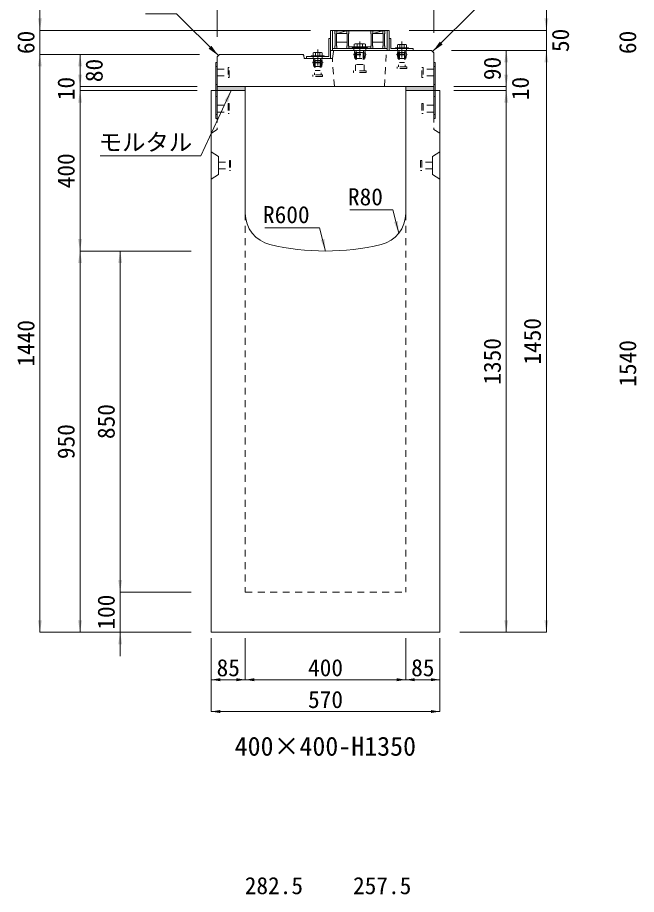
# Model space of a CAD drawing. Units: millimetres at full size. Extents: x -1934 to 78146, y -143454 to -112471.
# Drawn here: x 55884 to 57427, y -134389 to -132204 of the extents above; entities that cross this region are included whole.
import ezdxf
from ezdxf.enums import TextEntityAlignment as Align

# ---------------------------------------------------------------- set-up
doc = ezdxf.new("R2010")
doc.units = ezdxf.units.MM
doc.header["$LTSCALE"] = 23
for name, pattern in [('CHAIN', [18.5, 12, -1.5, 3.5, -1.5]), ('USER2', [1.35, 0.75, -0.6]), ('USER3', [1.35, 0.75, -0.6])]:
    doc.linetypes.add(name, pattern=pattern)
for name, color, linetype, lineweight in [('0_2', 7, 'Continuous', 13), ('インサート', 92, 'USER2', 9), ('グレーチング', 7, 'Continuous', 9), ('ジョイント', 7, 'Continuous', 5), ('モルタル', 7, 'Continuous', 13), ('作業エリア', 11, 'Continuous', 13), ('受枠', 3, 'Continuous', 13), ('寸法線', 7, 'Continuous', 13), ('引出線', 4, 'Continuous', 13), ('本体', 2, 'Continuous', 13), ('ｲﾝｻｰﾄ', 3, 'USER3', 5)]:
    doc.layers.add(name, color=color, linetype=linetype, lineweight=lineweight)
doc.layers.add('ハッチング_モルタル', color=30, linetype='Continuous')
doc.styles.add('ＭＳ ゴシック', font='')
doc.styles.get('ＭＳ ゴシック').set_extended_font_data('MS Gothic')

# ---------------------------------------------------------------- blocks, each defined once
blk = doc.blocks.new('filled_arrow')
at = {"color": 0, "linetype": 'Continuous', "lineweight": -2}
blk.add_solid([(7.5, 1.25), (0, 0), (7.5, -1.25)], dxfattribs=at)

msp = doc.modelspace()

# ---------------------------------------------------------------- hatches: boundary and pattern name
at = {"layer": 'ハッチング_モルタル'}
for points in [[(56452.11, -132385.71), (56452.11, -132375.71), (56382.11, -132375.71), (56382.11, -132385.71)], [(56922.11, -132385.71), (56922.11, -132375.71), (56852.11, -132375.71), (56852.11, -132385.71)]]:
    msp.add_hatch(color=256, dxfattribs=at).paths.add_polyline_path(points)

# ---------------------------------------------------------------- linework, layer by layer
at = {"layer": 'インサート', "linetype": 'Continuous', "lineweight": 13}
for p, q in [((56725.62, -132268.91), (56723.76, -132269.76)), ((56723.76, -132269.76), (56723.76, -132278.91)), ((56749.61, -132268.91), (56725.62, -132268.91)), ((56749.61, -132268.91), (56751.46, -132269.76)), ((56751.46, -132269.76), (56751.46, -132278.91)), ((56833.13, -132270.91), (56831.66, -132271.76)), ((56831.66, -132271.76), (56831.66, -132278.91)), ((56833.13, -132270.91), (56852.1, -132270.91)), ((56852.1, -132270.91), (56853.56, -132271.76)), ((56853.56, -132271.76), (56853.56, -132278.91)), ((56623.13, -132290.91), (56621.66, -132291.76)), ((56621.66, -132291.76), (56621.66, -132298.91)), ((56623.13, -132290.91), (56642.1, -132290.91)), ((56642.1, -132290.91), (56643.56, -132291.76)), ((56643.56, -132291.76), (56643.56, -132298.91)), ((56751.46, -132278.91), (56723.76, -132278.91)), ((56831.66, -132278.91), (56853.56, -132278.91)), ((56621.66, -132298.91), (56643.56, -132298.91))]:
    msp.add_line(p, q, dxfattribs=at)
at = {"layer": 'インサート', "linetype": 'Continuous', "lineweight": 5}
for p, q in [((56730.69, -132269.76), (56730.69, -132278.91)), ((56744.54, -132269.76), (56744.54, -132278.91)), ((56837.14, -132271.76), (56837.14, -132278.91)), ((56848.09, -132271.76), (56848.09, -132278.91)), ((56627.14, -132291.76), (56627.14, -132298.91)), ((56638.09, -132291.76), (56638.09, -132298.91))]:
    msp.add_line(p, q, dxfattribs=at)
at = {"layer": 'インサート', "linetype": 'Continuous'}
for p, q in [((56756.61, -132278.91), (56718.61, -132278.91)), ((56718.61, -132278.91), (56718.61, -132281.21)), ((56756.61, -132281.21), (56718.61, -132281.21)), ((56756.61, -132278.91), (56756.61, -132281.21)), ((56826.61, -132278.91), (56858.61, -132278.91)), ((56826.61, -132278.91), (56826.61, -132281.21)), ((56826.61, -132281.21), (56858.61, -132281.21)), ((56858.61, -132278.91), (56858.61, -132281.21)), ((56616.61, -132298.91), (56648.61, -132298.91)), ((56616.61, -132298.91), (56616.61, -132301.21)), ((56616.61, -132301.21), (56648.61, -132301.21)), ((56648.61, -132298.91), (56648.61, -132301.21))]:
    msp.add_line(p, q, dxfattribs=at)
at = {"layer": 'インサート'}
for p, q in [((56723.86, -132294.96), (56725.11, -132285.71)), ((56725.11, -132285.71), (56750.11, -132285.71)), ((56726.71, -132290.71), (56748.51, -132290.71)), ((56726.71, -132290.71), (56726.71, -132336.21)), ((56728.16, -132285.71), (56728.16, -132290.71)), ((56728.61, -132278.91), (56728.61, -132281.21)), ((56729.61, -132290.71), (56729.61, -132320.71)), ((56745.61, -132290.71), (56745.61, -132320.71)), ((56746.61, -132278.91), (56746.61, -132281.21)), ((56747.06, -132285.71), (56747.06, -132290.71)), ((56748.51, -132290.71), (56748.51, -132336.21)), ((56751.36, -132294.96), (56750.11, -132285.71)), ((56831.36, -132294.96), (56832.61, -132285.71)), ((56832.61, -132285.71), (56852.61, -132285.71)), ((56834.36, -132290.71), (56850.86, -132290.71)), ((56834.36, -132290.71), (56834.36, -132326.71)), ((56835.49, -132285.71), (56835.49, -132290.71)), ((56835.61, -132278.91), (56835.61, -132281.21)), ((56836.61, -132290.71), (56836.61, -132315.71)), ((56848.61, -132290.71), (56848.61, -132315.71)), ((56849.61, -132278.91), (56849.61, -132281.21)), ((56849.74, -132285.71), (56849.74, -132290.71)), ((56850.86, -132290.71), (56850.86, -132326.71)), ((56853.86, -132294.96), (56852.61, -132285.71)), ((56620.11, -132314.96), (56645.11, -132314.96)), ((56620.11, -132314.96), (56620.11, -132316.46)), ((56621.36, -132314.96), (56622.61, -132305.71)), ((56622.61, -132305.71), (56642.61, -132305.71)), ((56624.36, -132310.71), (56640.86, -132310.71)), ((56624.36, -132310.71), (56624.36, -132346.71)), ((56625.49, -132305.71), (56625.49, -132310.71)), ((56625.61, -132298.91), (56625.61, -132301.21)), ((56626.61, -132310.71), (56626.61, -132335.71)), ((56638.61, -132310.71), (56638.61, -132335.71)), ((56639.61, -132298.91), (56639.61, -132301.21)), ((56639.74, -132305.71), (56639.74, -132310.71)), ((56640.86, -132310.71), (56640.86, -132346.71)), ((56643.86, -132314.96), (56642.61, -132305.71)), ((56645.11, -132314.96), (56645.11, -132316.46)), ((56722.61, -132294.96), (56752.61, -132294.96)), ((56722.61, -132294.96), (56722.61, -132296.46)), ((56722.61, -132296.46), (56752.61, -132296.46)), ((56723.86, -132296.46), (56725.11, -132305.71)), ((56725.11, -132305.71), (56750.11, -132305.71)), ((56751.36, -132296.46), (56750.11, -132305.71)), ((56752.61, -132294.96), (56752.61, -132296.46)), ((56830.11, -132294.96), (56855.11, -132294.96)), ((56830.11, -132294.96), (56830.11, -132296.46)), ((56830.11, -132296.46), (56855.11, -132296.46)), ((56831.36, -132296.46), (56832.61, -132305.71)), ((56832.61, -132305.71), (56852.61, -132305.71)), ((56853.86, -132296.46), (56852.61, -132305.71)), ((56855.11, -132294.96), (56855.11, -132296.46)), ((56382.11, -132332.21), (56409.11, -132332.21)), ((56382.11, -132332.21), (56382.11, -132349.21)), ((56412.11, -132328.21), (56409.11, -132328.21)), ((56409.11, -132328.21), (56409.11, -132353.21)), ((56412.11, -132353.21), (56412.11, -132328.21)), ((56620.11, -132316.46), (56645.11, -132316.46)), ((56621.36, -132316.46), (56622.61, -132325.71)), ((56622.61, -132325.71), (56642.61, -132325.71)), ((56626.61, -132335.71), (56638.61, -132335.71)), ((56643.86, -132316.46), (56642.61, -132325.71)), ((56721.61, -132340.71), (56721.61, -132336.21)), ((56753.61, -132336.21), (56721.61, -132336.21)), ((56729.61, -132320.71), (56745.61, -132320.71)), ((56753.61, -132336.21), (56753.61, -132340.71)), ((56830.61, -132330.71), (56830.61, -132326.71)), ((56854.61, -132326.71), (56830.61, -132326.71)), ((56854.61, -132330.71), (56830.61, -132330.71)), ((56836.61, -132315.71), (56848.61, -132315.71)), ((56854.61, -132326.71), (56854.61, -132330.71)), ((56892.11, -132328.21), (56895.11, -132328.21)), ((56892.11, -132353.21), (56892.11, -132328.21)), ((56895.11, -132328.21), (56895.11, -132353.21)), ((56922.11, -132332.21), (56895.11, -132332.21)), ((56922.11, -132332.21), (56922.11, -132349.21)), ((56382.11, -132349.21), (56409.11, -132349.21)), ((56409.11, -132353.21), (56412.11, -132353.21)), ((56620.61, -132350.71), (56620.61, -132346.71)), ((56644.61, -132346.71), (56620.61, -132346.71)), ((56644.61, -132350.71), (56620.61, -132350.71)), ((56644.61, -132346.71), (56644.61, -132350.71)), ((56753.61, -132340.71), (56721.61, -132340.71)), ((56895.11, -132353.21), (56892.11, -132353.21)), ((56922.11, -132349.21), (56895.11, -132349.21))]:
    msp.add_line(p, q, dxfattribs=at)
at = {"layer": 'インサート', "linetype": 'Continuous', "lineweight": 5}
for centre, radius, start, end in [((56727.23, -132276.42), 7.5, 62.50883, 117.49117), ((56737.61, -132297.65), 28.73, 76.05376, 103.94624), ((56748, -132276.42), 7.5, 62.50883, 117.49117), ((56834.4, -132275.76), 4.85, 55.61575, 124.38425), ((56842.61, -132289.03), 18.12, 72.41205, 107.58795), ((56850.83, -132275.76), 4.85, 55.61575, 124.38425), ((56624.4, -132295.76), 4.85, 55.61575, 124.38425), ((56632.61, -132309.03), 18.12, 72.41205, 107.58795), ((56640.83, -132295.76), 4.85, 55.61575, 124.38425)]:
    msp.add_arc(centre, radius, start, end, dxfattribs=at)
at = {"layer": 'グレーチング'}
for p, q in [((56675.11, -132237.21), (56675.11, -132243.21)), ((56675.11, -132237.21), (56800.11, -132237.21)), ((56675.11, -132243.21), (56676.11, -132244.21)), ((56676.11, -132244.21), (56676.11, -132274.21)), ((56680.11, -132243.21), (56679.11, -132244.21)), ((56679.11, -132244.21), (56679.11, -132274.21)), ((56680.11, -132237.21), (56680.11, -132243.21)), ((56680.11, -132243.21), (56705.11, -132237.21)), ((56680.11, -132243.21), (56705.11, -132243.21)), ((56705.11, -132237.21), (56705.11, -132243.21)), ((56705.11, -132243.21), (56706.11, -132244.21)), ((56706.11, -132244.21), (56706.11, -132274.21)), ((56710.11, -132243.21), (56709.11, -132244.21)), ((56709.11, -132244.21), (56709.11, -132274.21)), ((56710.11, -132237.21), (56710.11, -132243.21)), ((56765.11, -132237.21), (56765.11, -132243.21)), ((56765.11, -132243.21), (56766.11, -132244.21)), ((56766.11, -132244.21), (56766.11, -132274.21)), ((56770.11, -132243.21), (56769.11, -132244.21)), ((56769.11, -132244.21), (56769.11, -132274.21)), ((56770.11, -132243.21), (56795.11, -132237.21)), ((56770.11, -132237.21), (56770.11, -132243.21)), ((56770.11, -132243.21), (56795.11, -132243.21)), ((56795.11, -132237.21), (56795.11, -132243.21)), ((56795.11, -132243.21), (56796.11, -132244.21)), ((56796.11, -132244.21), (56796.11, -132274.21)), ((56800.11, -132243.21), (56799.11, -132244.21)), ((56799.11, -132244.21), (56799.11, -132274.21)), ((56800.11, -132237.21), (56800.11, -132243.21)), ((56706.11, -132265.21), (56679.11, -132265.21)), ((56796.11, -132265.21), (56769.11, -132265.21)), ((56675.11, -132275.21), (56676.11, -132274.21)), ((56675.11, -132281.21), (56675.11, -132275.21)), ((56675.11, -132281.21), (56680.11, -132281.21)), ((56680.11, -132275.21), (56679.11, -132274.21)), ((56680.11, -132281.21), (56680.11, -132275.21)), ((56705.11, -132275.21), (56706.11, -132274.21)), ((56705.11, -132281.21), (56705.11, -132275.21)), ((56705.11, -132281.21), (56710.11, -132281.21)), ((56710.11, -132275.21), (56709.11, -132274.21)), ((56710.11, -132281.21), (56710.11, -132275.21)), ((56765.11, -132276.71), (56710.11, -132276.71)), ((56765.11, -132275.21), (56766.11, -132274.21)), ((56765.11, -132281.21), (56765.11, -132275.21)), ((56765.11, -132281.21), (56770.11, -132281.21)), ((56770.11, -132275.21), (56769.11, -132274.21)), ((56770.11, -132281.21), (56770.11, -132275.21)), ((56795.11, -132275.21), (56796.11, -132274.21)), ((56795.11, -132281.21), (56795.11, -132275.21)), ((56795.11, -132281.21), (56800.11, -132281.21)), ((56800.11, -132275.21), (56799.11, -132274.21)), ((56800.11, -132281.21), (56800.11, -132275.21))]:
    msp.add_line(p, q, dxfattribs=at)
at = {"layer": 'ジョイント'}
for p, q in [((56378.91, -132315.71), (56382.11, -132315.71)), ((56378.91, -132315.71), (56378.91, -132455.71)), ((56382.11, -132315.71), (56382.11, -132455.71)), ((56922.11, -132315.71), (56925.31, -132315.71)), ((56922.11, -132315.71), (56922.11, -132455.71)), ((56925.31, -132315.71), (56925.31, -132455.71)), ((56378.91, -132455.71), (56382.11, -132455.71)), ((56922.11, -132455.71), (56925.31, -132455.71))]:
    msp.add_line(p, q, dxfattribs=at)
at = {"layer": 'ジョイント', "linetype": 'USER2'}
for p, q in [((56378.91, -132325.71), (56382.11, -132325.71)), ((56922.11, -132325.71), (56925.31, -132325.71)), ((56378.91, -132370.71), (56382.11, -132370.71)), ((56922.11, -132370.71), (56925.31, -132370.71)), ((56378.91, -132400.71), (56382.11, -132400.71)), ((56922.11, -132400.71), (56925.31, -132400.71)), ((56378.91, -132445.71), (56382.11, -132445.71)), ((56922.11, -132445.71), (56925.31, -132445.71))]:
    msp.add_line(p, q, dxfattribs=at)
at = {"layer": 'モルタル'}
for points in [[(56382.11, -132375.71), (56452.11, -132375.71), (56452.11, -132385.71), (56382.11, -132385.71)], [(56922.11, -132375.71), (56852.11, -132375.71), (56852.11, -132385.71), (56922.11, -132385.71)]]:
    msp.add_lwpolyline(points, close=True, dxfattribs=at)
at = {"layer": '作業エリア'}
for p, q in [((56672.11, -132285.71), (56671.73, -132288.27)), ((56674.7, -132285.71), (56672.11, -132285.71)), ((56594.65, -132295.71), (56597.11, -132295.71)), ((56597.11, -132295.71), (56597.6, -132298.13))]:
    msp.add_line(p, q, dxfattribs=at)
at = {"layer": '受枠'}
for p, q in [((56664.61, -132235.71), (56810.61, -132235.71)), ((56664.61, -132235.71), (56664.61, -132285.71)), ((56669.11, -132235.71), (56669.11, -132285.71)), ((56806.11, -132235.71), (56806.11, -132285.71)), ((56810.61, -132235.71), (56810.61, -132285.71)), ((56660.11, -132301.21), (56660.11, -132255.71)), ((56660.11, -132255.71), (56664.61, -132255.71)), ((56664.61, -132255.71), (56664.61, -132305.71)), ((56815.11, -132255.71), (56810.61, -132255.71)), ((56815.11, -132281.21), (56815.11, -132255.71)), ((56664.61, -132285.71), (56810.61, -132285.71)), ((56669.11, -132281.21), (56806.11, -132281.21)), ((56810.61, -132285.71), (56870.61, -132285.71)), ((56870.61, -132281.21), (56815.11, -132281.21)), ((56870.61, -132285.71), (56870.61, -132281.21)), ((56604.61, -132305.71), (56604.61, -132301.21)), ((56604.61, -132301.21), (56660.11, -132301.21)), ((56664.61, -132305.71), (56604.61, -132305.71))]:
    msp.add_line(p, q, dxfattribs=at)
at = {"layer": '受枠', "linetype": 'CHAIN'}
for p, q in [((56737.61, -132263.46), (56737.61, -132303.46)), ((56842.61, -132263.46), (56842.61, -132303.46)), ((56632.61, -132283.46), (56632.61, -132323.46))]:
    msp.add_line(p, q, dxfattribs=at)
at = {"layer": '受枠', "linetype": 'USER2'}
for p, q in [((56722.61, -132281.21), (56722.61, -132285.71)), ((56752.61, -132281.21), (56752.61, -132285.71)), ((56831.61, -132281.21), (56831.61, -132285.71)), ((56853.61, -132281.21), (56853.61, -132285.71)), ((56621.61, -132301.21), (56621.61, -132305.71)), ((56643.61, -132301.21), (56643.61, -132305.71))]:
    msp.add_line(p, q, dxfattribs=at)
at = {"layer": '寸法線'}
for p, q in [((56382.11, -132251.71), (56382.11, -132018.29)), ((56922.11, -132241.71), (56922.11, -132018.29)), ((56922.11, -132241.71), (56922.11, -132095.52)), ((55940.14, -132355.71), (55940.14, -132175.71)), ((57202.6, -132345.71), (57202.6, -132175.71)), ((56614.61, -132235.71), (55940.14, -132235.71)), ((56860.61, -132235.71), (57202.6, -132235.71)), ((56966.11, -132285.71), (57102.6, -132285.71)), ((56966.11, -132285.71), (57202.6, -132285.71)), ((56966.11, -132285.71), (57202.6, -132285.71)), ((57102.6, -132375.71), (57102.6, -132285.71)), ((57202.6, -133735.71), (57202.6, -132285.71)), ((56338.11, -132295.71), (55940.14, -132295.71)), ((55940.14, -132295.71), (55940.14, -133735.71)), ((56338.11, -132295.71), (55940.14, -132295.71)), ((56040.14, -132375.71), (56040.14, -132295.71)), ((56338.11, -132295.71), (56040.14, -132295.71)), ((56040.14, -132315.71), (56040.14, -132445.71)), ((57102.6, -132315.71), (57102.6, -132445.71)), ((56332.11, -132375.71), (56040.14, -132375.71)), ((56332.11, -132375.71), (56040.14, -132375.71)), ((56972.11, -132375.71), (57102.6, -132375.71)), ((56972.11, -132375.71), (57102.6, -132375.71)), ((56040.14, -132385.71), (56040.14, -132785.72)), ((56332.11, -132385.71), (56040.14, -132385.71)), ((56317.11, -132385.71), (56040.14, -132385.71)), ((56972.11, -132385.71), (57102.6, -132385.71)), ((56972.11, -132385.71), (57102.6, -132385.71)), ((57102.6, -133735.71), (57102.6, -132385.71)), ((56040.14, -133735.71), (56040.14, -132785.72)), ((56317.11, -132785.72), (56040.14, -132785.72)), ((56317.11, -132785.72), (56040.14, -132785.72)), ((56140.14, -132785.72), (56140.14, -133635.71)), ((56317.11, -132785.72), (56140.14, -132785.72)), ((56140.14, -133575.71), (56140.14, -133795.71)), ((56317.11, -133635.71), (56140.14, -133635.71)), ((56317.11, -133635.71), (56140.14, -133635.71)), ((56317.11, -133735.71), (55940.14, -133735.71)), ((56317.11, -133735.71), (56040.14, -133735.71)), ((56317.11, -133735.71), (56140.14, -133735.71)), ((56987.11, -133735.71), (57102.6, -133735.71)), ((56987.11, -133735.71), (57202.6, -133735.71))]:
    msp.add_line(p, q, dxfattribs=at)
at = {"layer": '寸法線', "lineweight": 9}
for p, q in [((56367.11, -133750.71), (56367.11, -133854.1)), ((56367.11, -133750.71), (56367.11, -133933.39)), ((56452.11, -133750.71), (56452.11, -133854.1)), ((56452.11, -133750.71), (56452.11, -133854.1)), ((56852.11, -133750.71), (56852.11, -133854.1)), ((56852.11, -133750.71), (56852.11, -133854.1)), ((56937.11, -133750.71), (56937.11, -133854.1)), ((56937.11, -133750.71), (56937.11, -133933.39)), ((56367.11, -133854.1), (56452.11, -133854.1)), ((56452.11, -133854.1), (56852.11, -133854.1)), ((56852.11, -133854.1), (56937.11, -133854.1)), ((56367.11, -133933.39), (56937.11, -133933.39))]:
    msp.add_line(p, q, dxfattribs=at)
at = {"layer": '引出線'}
for points in [[(56919.11, -132288.71), (57032.49, -132175.34), (57110.49, -132175.34)], [(56385.11, -132298.71), (56280.95, -132194.55), (56202.95, -132194.55)], [(56417.11, -132385.71), (56341.17, -132548.57), (56090.26, -132548.57)], [(56834.87, -132741.29), (56820.16, -132683.09), (56712.47, -132683.09)], [(56652.12, -132785.72), (56637.41, -132727.51), (56500.48, -132727.51)]]:
    msp.add_lwpolyline(points, dxfattribs=at)
at = {"layer": '本体'}
for p, q in [((56671.73, -132288.27), (56669.11, -132305.71)), ((56674.7, -132285.71), (56916.11, -132285.71)), ((56916.11, -132285.71), (56922.11, -132291.71)), ((56922.11, -132291.71), (56922.11, -132385.71)), ((56382.11, -132301.71), (56388.11, -132295.71)), ((56382.11, -132301.71), (56382.11, -132385.71)), ((56388.11, -132295.71), (56594.65, -132295.71)), ((56597.6, -132298.13), (56599.11, -132305.71)), ((56599.11, -132305.71), (56669.11, -132305.71)), ((56382.11, -132375.71), (56922.11, -132375.71)), ((56382.11, -132385.71), (56452.11, -132385.71)), ((56852.11, -132385.71), (56922.11, -132385.71))]:
    msp.add_line(p, q, dxfattribs=at)
at = {"layer": '本体', "linetype": 'USER2', "lineweight": 15}
for p, q in [((56799.11, -132375.71), (56804.11, -132285.71)), ((56674.11, -132375.71), (56669.11, -132305.71))]:
    msp.add_line(p, q, dxfattribs=at)
at = {"layer": '本体', "lineweight": 20}
for p, q in [((56367.11, -133735.71), (56367.11, -132385.71)), ((56452.11, -132385.71), (56367.11, -132385.71)), ((56452.11, -132691.68), (56452.11, -132385.71)), ((56852.11, -132691.68), (56852.11, -132385.71)), ((56937.11, -132385.71), (56852.11, -132385.71)), ((56922.11, -132385.71), (56852.11, -132385.71)), ((56937.11, -133735.71), (56937.11, -132385.71)), ((56367.11, -133735.71), (56937.11, -133735.71))]:
    msp.add_line(p, q, dxfattribs=at)
at = {"layer": '本体', "linetype": 'USER3', "lineweight": 9}
for p, q in [((56382.11, -132385.71), (56382.11, -132482.71)), ((56922.11, -132385.71), (56922.11, -132482.71)), ((56382.11, -132482.71), (56367.11, -132492.21)), ((56922.11, -132482.71), (56937.11, -132492.21)), ((56452.11, -132691.68), (56452.11, -133635.71)), ((56852.11, -132691.68), (56852.11, -133635.71)), ((56452.11, -133635.71), (56852.11, -133635.71))]:
    msp.add_line(p, q, dxfattribs=at)
at = {"layer": '本体', "lineweight": 9}
for p, q in [((56367.11, -132538.72), (56385.31, -132550.22)), ((56385.31, -132550.22), (56385.31, -132595.21)), ((56937.11, -132538.72), (56918.91, -132550.22)), ((56918.91, -132550.22), (56918.91, -132595.21)), ((56367.11, -132606.71), (56385.31, -132595.21)), ((56937.11, -132606.71), (56918.91, -132595.21))]:
    msp.add_line(p, q, dxfattribs=at)
at = {"layer": '本体'}
for centre, start, end in [((56674.7, -132288.71), 90, 171.46923), ((56594.65, -132298.71), 11.30993, 90)]:
    msp.add_arc(centre, 3, start, end, dxfattribs=at)
at = {"layer": '本体', "lineweight": 20}
for centre, radius, start, end in [((56532.11, -132691.68), 80, 180, 256.6576), ((56772.11, -132691.68), 80, 283.34225, 0), ((56652.12, -132185.72), 600, 256.6576, 283.34225)]:
    msp.add_arc(centre, radius, start, end, dxfattribs=at)
at = {"layer": 'ｲﾝｻｰﾄ'}
for p, q in [((56382.11, -132422.21), (56409.11, -132422.21)), ((56409.11, -132418.22), (56412.11, -132418.22)), ((56409.11, -132418.22), (56409.11, -132443.21)), ((56412.11, -132418.22), (56412.11, -132443.21)), ((56892.11, -132418.22), (56892.11, -132443.21)), ((56895.12, -132418.22), (56892.11, -132418.22)), ((56895.12, -132418.22), (56895.12, -132443.21)), ((56922.12, -132422.21), (56895.12, -132422.21)), ((56382.11, -132439.22), (56409.11, -132439.22)), ((56409.11, -132443.21), (56412.11, -132443.21)), ((56895.12, -132443.21), (56892.11, -132443.21)), ((56922.12, -132439.22), (56895.12, -132439.22)), ((56385.31, -132564.21), (56412.31, -132564.21)), ((56385.31, -132564.21), (56385.31, -132581.22)), ((56412.31, -132560.22), (56412.31, -132585.21)), ((56412.31, -132560.22), (56415.32, -132560.22)), ((56415.32, -132560.22), (56415.32, -132585.21)), ((56891.91, -132560.22), (56888.91, -132560.22)), ((56888.91, -132560.22), (56888.91, -132585.21)), ((56891.91, -132560.22), (56891.91, -132585.21)), ((56918.91, -132564.21), (56891.91, -132564.21)), ((56918.91, -132564.21), (56918.91, -132581.22)), ((56385.31, -132581.22), (56412.31, -132581.22)), ((56412.31, -132585.21), (56415.32, -132585.21)), ((56891.91, -132585.21), (56888.91, -132585.21)), ((56918.91, -132581.22), (56891.91, -132581.22))]:
    msp.add_line(p, q, dxfattribs=at)

# ---------------------------------------------------------------- block references
at = {"layer": '寸法線', "xscale": 4, "yscale": 4}
for p, rotation in [((55940.14, -132235.71), 90), ((57202.6, -132235.71), 90), ((57102.6, -132285.71), 270), ((57202.6, -132285.71), 270), ((57202.6, -132285.71), 270), ((55940.14, -132295.71), 270), ((55940.14, -132295.71), 270), ((56040.14, -132295.71), 270), ((56040.14, -132375.71), 90), ((56040.14, -132375.71), 90), ((57102.6, -132375.71), 90), ((57102.6, -132375.71), 90), ((56040.14, -132385.71), 270), ((56040.14, -132385.71), 270), ((57102.6, -132385.71), 270), ((57102.6, -132385.71), 270), ((56040.14, -132785.72), 90), ((56040.14, -132785.72), 270), ((56140.14, -132785.72), 270), ((56140.14, -133635.71), 90), ((56140.14, -133635.71), 90), ((55940.14, -133735.71), 90), ((56040.14, -133735.71), 90), ((57102.6, -133735.71), 90), ((57202.6, -133735.71), 90), ((56140.14, -133735.71), 270)]:
    msp.add_blockref('filled_arrow', p, dxfattribs=dict(at, rotation=rotation))
at = {"layer": '寸法線', "lineweight": 9, "xscale": 3, "yscale": 3}
for p in [(56367.11, -133854.1), (56452.11, -133854.1), (56852.11, -133854.1), (56367.11, -133933.39)]:
    msp.add_blockref('filled_arrow', p, dxfattribs=at)
at = {"layer": '寸法線', "lineweight": 9, "xscale": 3, "yscale": 3, "rotation": 180}
for p in [(56452.11, -133854.1), (56852.11, -133854.1), (56937.11, -133854.1), (56937.11, -133933.39)]:
    msp.add_blockref('filled_arrow', p, dxfattribs=at)
at = {"layer": '引出線', "xscale": 4, "yscale": 4}
for p, rotation in [((56919.11, -132288.71), 45), ((56385.11, -132298.71), 135), ((56417.11, -132385.71), 245), ((56834.87, -132741.29), 104.2), ((56652.12, -132785.72), 104.2)]:
    msp.add_blockref('filled_arrow', p, dxfattribs=dict(at, rotation=rotation))

# ---------------------------------------------------------------- texts
at = {"layer": '0_2', "style": 'ＭＳ ゴシック'}
msp.add_text('400×400-H1350', height=47.47, dxfattribs=at).set_placement((56651.63, -134019.86), align=Align.MIDDLE_CENTER)
at = {"layer": '寸法線', "style": 'ＭＳ ゴシック'}
for s, p in [('60', (55905.14, -132265.71)), ('50', (57237.6, -132260.71)), ('60', (57405.14, -132265.71)), ('80', (56075.14, -132335.71)), ('90', (57067.6, -132330.71)), ('10', (56005.14, -132380.71)), ('10', (57137.6, -132380.71)), ('400', (56005.14, -132585.72)), ('1440', (55905.14, -133015.71)), ('1450', (57167.6, -133010.71)), ('1350', (57067.6, -133060.71)), ('1540', (57405.14, -133065.71)), ('850', (56105.14, -133210.71)), ('950', (56005.14, -133260.71)), ('100', (56105.14, -133685.71))]:
    msp.add_text(s, height=42.72, rotation=90, dxfattribs=at).set_placement(p, align=Align.MIDDLE_CENTER)
for s, p in [('85', (56409.61, -133824.1)), ('400', (56652.11, -133824.1)), ('85', (56894.61, -133824.1)), ('570', (56652.11, -133903.39)), ('282.5', (56523.36, -134367.27)), ('257.5', (56793.36, -134367.27))]:
    msp.add_text(s, height=42.72, dxfattribs=at).set_placement(p, align=Align.MIDDLE_CENTER)
at = {"layer": '引出線', "style": 'ＭＳ ゴシック'}
msp.add_text('モルタル', height=42.72, dxfattribs=at).set_placement((56203.21, -132492.97), align=Align.TOP_CENTER)
for s, p in [('R80', (56795.16, -132629.09)), ('R600', (56612.41, -132673.51))]:
    msp.add_text(s, height=42.72, dxfattribs=at).set_placement(p, align=Align.TOP_RIGHT)

doc.saveas('drawing.dxf')
